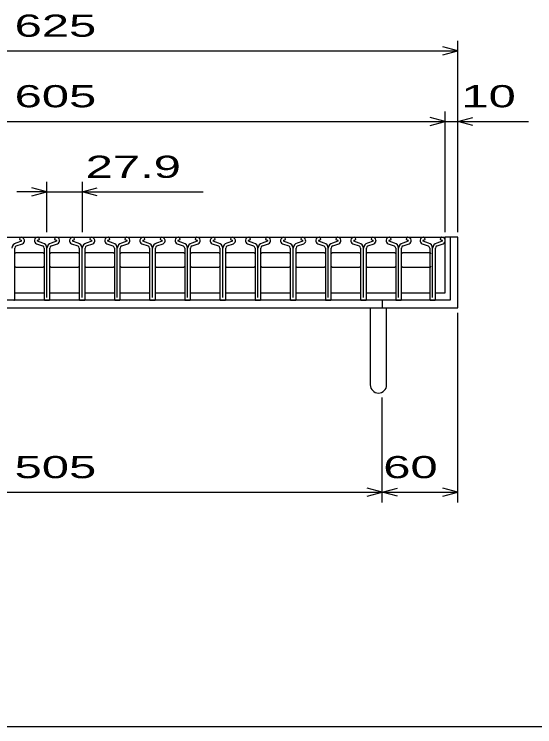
# Model space of a CAD drawing. Units: millimetres, scale not verified. Extents: x -1456 to 1389, y -1026 to 839.
# Drawn here: x -719 to -306, y -921 to -356 of the extents above; entities that cross this region are included whole.
import ezdxf
from ezdxf.enums import TextEntityAlignment as Align

# ---------------------------------------------------------------- set-up
doc = ezdxf.new("R2010")
doc.units = ezdxf.units.MM
doc.header["$LTSCALE"] = 8
for name, color, linetype, lineweight in [('0_2', 150, 'Continuous', 25), ('16', 3, 'Continuous', 25), ('19', 6, 'Continuous', 25), ('22', 2, 'Continuous', 25)]:
    doc.layers.add(name, color=color, linetype=linetype, lineweight=lineweight)
doc.styles.add('ベクトル', font='')
doc.styles.get('ベクトル').set_extended_font_data('ベクトル')

msp = doc.modelspace()

# ---------------------------------------------------------------- linework, layer by layer
at = {"layer": '0_2'}
msp.add_line((1388.8, -921.2), (-1379.2, -921.2), dxfattribs=at)
at = {"layer": '16'}
for p, q in [((-982.5, -532.7), (-377.5, -532.7)), ((-713.802, -535.708), (-718.122, -537.228)), ((-715.401, -534.083), (-715.401, -534.313)), ((-715.401, -534.313), (-713.961, -535.013)), ((-696.799, -537.228), (-701.119, -535.708)), ((-700.96, -535.013), (-699.52, -534.313)), ((-699.52, -534.313), (-699.52, -534.083)), ((-685.902, -535.708), (-690.222, -537.228)), ((-687.501, -534.083), (-687.501, -534.313)), ((-687.501, -534.313), (-686.061, -535.013)), ((-668.899, -537.228), (-673.219, -535.708)), ((-673.06, -535.013), (-671.62, -534.313)), ((-671.62, -534.313), (-671.62, -534.083)), ((-658.002, -535.708), (-662.322, -537.228)), ((-659.601, -534.083), (-659.601, -534.313)), ((-659.601, -534.313), (-658.161, -535.013)), ((-640.999, -537.228), (-645.319, -535.708)), ((-645.16, -535.013), (-643.72, -534.313)), ((-643.72, -534.313), (-643.72, -534.083)), ((-630.102, -535.708), (-634.422, -537.228)), ((-631.701, -534.083), (-631.701, -534.313)), ((-631.701, -534.313), (-630.261, -535.013)), ((-613.099, -537.228), (-617.419, -535.708)), ((-617.26, -535.013), (-615.82, -534.313)), ((-615.82, -534.313), (-615.82, -534.083)), ((-602.202, -535.708), (-606.522, -537.228)), ((-603.801, -534.083), (-603.801, -534.313)), ((-603.801, -534.313), (-602.361, -535.013)), ((-585.199, -537.228), (-589.519, -535.708)), ((-589.36, -535.013), (-587.92, -534.313)), ((-587.92, -534.313), (-587.92, -534.083)), ((-574.302, -535.708), (-578.622, -537.228)), ((-575.901, -534.083), (-575.901, -534.313)), ((-575.901, -534.313), (-574.461, -535.013)), ((-557.299, -537.228), (-561.619, -535.708)), ((-561.46, -535.013), (-560.02, -534.313)), ((-560.02, -534.313), (-560.02, -534.083)), ((-546.402, -535.708), (-550.722, -537.228)), ((-548.001, -534.083), (-548.001, -534.313)), ((-548.001, -534.313), (-546.561, -535.013)), ((-529.399, -537.228), (-533.719, -535.708)), ((-533.56, -535.013), (-532.12, -534.313)), ((-532.12, -534.313), (-532.12, -534.083)), ((-518.502, -535.708), (-522.822, -537.228)), ((-520.101, -534.083), (-520.101, -534.313)), ((-520.101, -534.313), (-518.661, -535.013)), ((-501.499, -537.228), (-505.819, -535.708)), ((-505.66, -535.013), (-504.22, -534.313)), ((-504.22, -534.313), (-504.22, -534.083)), ((-490.602, -535.708), (-494.922, -537.228)), ((-492.201, -534.083), (-492.201, -534.313)), ((-492.201, -534.313), (-490.761, -535.013)), ((-473.599, -537.228), (-477.919, -535.708)), ((-477.76, -535.013), (-476.32, -534.313)), ((-476.32, -534.313), (-476.32, -534.083)), ((-462.702, -535.708), (-467.022, -537.228)), ((-464.301, -534.083), (-464.301, -534.313)), ((-464.301, -534.313), (-462.861, -535.013)), ((-445.699, -537.228), (-450.019, -535.708)), ((-449.86, -535.013), (-448.42, -534.313)), ((-448.42, -534.313), (-448.42, -534.083)), ((-434.802, -535.708), (-439.122, -537.228)), ((-436.401, -534.083), (-436.401, -534.313)), ((-436.401, -534.313), (-434.961, -535.013)), ((-417.799, -537.228), (-422.119, -535.708)), ((-421.96, -535.013), (-420.52, -534.313)), ((-420.52, -534.313), (-420.52, -534.083)), ((-406.902, -535.708), (-411.222, -537.228)), ((-408.501, -534.083), (-408.501, -534.313)), ((-408.501, -534.313), (-407.061, -535.013)), ((-390.799, -537.228), (-395.119, -535.708)), ((-394.96, -535.013), (-393.52, -534.313)), ((-393.52, -534.313), (-393.52, -534.083)), ((-379.902, -535.708), (-384.222, -537.228)), ((-381.501, -534.083), (-381.501, -534.313)), ((-381.501, -534.313), (-380.061, -535.013)), ((-377.5, -576.7), (-377.5, -532.7)), ((-719.11, -582.012), (-719.11, -541.292)), ((-717.912, -539.589), (-713.042, -537.879)), ((-701.879, -537.879), (-697.009, -539.589)), ((-695.81, -541.292), (-695.81, -582.012)), ((-693.5, -580.41), (-693.5, -541.34)), ((-691.21, -582.012), (-691.21, -541.292)), ((-690.012, -539.589), (-685.142, -537.879)), ((-673.979, -537.879), (-669.109, -539.589)), ((-667.91, -541.292), (-667.91, -582.012)), ((-665.6, -580.41), (-665.6, -541.34)), ((-663.31, -582.012), (-663.31, -541.292)), ((-662.112, -539.589), (-657.242, -537.879)), ((-646.079, -537.879), (-641.209, -539.589)), ((-640.01, -541.292), (-640.01, -582.012)), ((-637.7, -580.41), (-637.7, -541.34)), ((-635.41, -582.012), (-635.41, -541.292)), ((-634.212, -539.589), (-629.342, -537.879)), ((-618.179, -537.879), (-613.309, -539.589)), ((-612.11, -541.292), (-612.11, -582.012)), ((-609.8, -580.41), (-609.8, -541.34)), ((-607.51, -582.012), (-607.51, -541.292)), ((-606.312, -539.589), (-601.442, -537.879)), ((-590.279, -537.879), (-585.409, -539.589)), ((-584.21, -541.292), (-584.21, -582.012)), ((-581.9, -580.41), (-581.9, -541.34)), ((-579.61, -582.012), (-579.61, -541.292)), ((-578.412, -539.589), (-573.542, -537.879)), ((-562.379, -537.879), (-557.509, -539.589)), ((-556.31, -541.292), (-556.31, -582.012)), ((-554, -580.41), (-554, -541.34)), ((-551.71, -582.012), (-551.71, -541.292)), ((-550.512, -539.589), (-545.642, -537.879)), ((-534.479, -537.879), (-529.609, -539.589)), ((-528.41, -541.292), (-528.41, -582.012)), ((-526.1, -580.41), (-526.1, -541.34)), ((-523.81, -582.012), (-523.81, -541.292)), ((-522.612, -539.589), (-517.742, -537.879)), ((-506.579, -537.879), (-501.709, -539.589)), ((-500.51, -541.292), (-500.51, -582.012)), ((-498.2, -580.41), (-498.2, -541.34)), ((-495.91, -582.012), (-495.91, -541.292)), ((-494.712, -539.589), (-489.842, -537.879)), ((-478.679, -537.879), (-473.809, -539.589)), ((-472.61, -541.292), (-472.61, -582.012)), ((-470.3, -580.41), (-470.3, -541.34)), ((-468.01, -582.012), (-468.01, -541.292)), ((-466.812, -539.589), (-461.942, -537.879)), ((-450.779, -537.879), (-445.909, -539.589)), ((-444.71, -541.292), (-444.71, -582.012)), ((-442.4, -580.41), (-442.4, -541.34)), ((-440.11, -582.012), (-440.11, -541.292)), ((-438.912, -539.589), (-434.042, -537.879)), ((-422.879, -537.879), (-418.009, -539.589)), ((-416.81, -541.292), (-416.81, -582.012)), ((-414.5, -580.41), (-414.5, -541.34)), ((-412.21, -582.012), (-412.21, -541.292)), ((-411.012, -539.589), (-406.142, -537.879)), ((-395.879, -537.879), (-391.009, -539.589)), ((-389.81, -541.292), (-389.81, -582.012)), ((-387.5, -580.41), (-387.5, -541.34)), ((-385.21, -582.012), (-385.21, -541.292)), ((-384.012, -539.589), (-379.142, -537.879)), ((-719.15, -545.7), (-718.15, -544.7)), ((-718.15, -544.7), (-696.75, -544.7)), ((-696.75, -544.7), (-695.75, -545.7)), ((-691.25, -545.7), (-690.25, -544.7)), ((-690.25, -544.7), (-668.85, -544.7)), ((-668.85, -544.7), (-667.85, -545.7)), ((-663.35, -545.7), (-662.35, -544.7)), ((-662.35, -544.7), (-640.95, -544.7)), ((-640.95, -544.7), (-639.95, -545.7)), ((-635.45, -545.7), (-634.45, -544.7)), ((-634.45, -544.7), (-613.05, -544.7)), ((-613.05, -544.7), (-612.05, -545.7)), ((-607.55, -545.7), (-606.55, -544.7)), ((-606.55, -544.7), (-585.15, -544.7)), ((-585.15, -544.7), (-584.15, -545.7)), ((-579.65, -545.7), (-578.65, -544.7)), ((-578.65, -544.7), (-557.25, -544.7)), ((-557.25, -544.7), (-556.25, -545.7)), ((-551.75, -545.7), (-550.75, -544.7)), ((-550.75, -544.7), (-529.35, -544.7)), ((-529.35, -544.7), (-528.35, -545.7)), ((-523.85, -545.7), (-522.85, -544.7)), ((-522.85, -544.7), (-501.45, -544.7)), ((-501.45, -544.7), (-500.45, -545.7)), ((-495.95, -545.7), (-494.95, -544.7)), ((-494.95, -544.7), (-473.55, -544.7)), ((-473.55, -544.7), (-472.55, -545.7)), ((-468.05, -545.7), (-467.05, -544.7)), ((-467.05, -544.7), (-445.65, -544.7)), ((-445.65, -544.7), (-444.65, -545.7)), ((-440.15, -545.7), (-439.15, -544.7)), ((-439.15, -544.7), (-417.75, -544.7)), ((-417.75, -544.7), (-416.75, -545.7)), ((-412.25, -545.7), (-411.25, -544.7)), ((-411.25, -544.7), (-389.85, -544.7)), ((-389.85, -544.7), (-388.85, -545.7)), ((-718.15, -556.7), (-719.15, -555.7)), ((-696.75, -556.7), (-718.15, -556.7)), ((-695.75, -555.7), (-696.75, -556.7)), ((-690.25, -556.7), (-691.25, -555.7)), ((-668.85, -556.7), (-690.25, -556.7)), ((-667.85, -555.7), (-668.85, -556.7)), ((-662.35, -556.7), (-663.35, -555.7)), ((-640.95, -556.7), (-662.35, -556.7)), ((-639.95, -555.7), (-640.95, -556.7)), ((-634.45, -556.7), (-635.45, -555.7)), ((-613.05, -556.7), (-634.45, -556.7)), ((-612.05, -555.7), (-613.05, -556.7)), ((-606.55, -556.7), (-607.55, -555.7)), ((-585.15, -556.7), (-606.55, -556.7)), ((-584.15, -555.7), (-585.15, -556.7)), ((-578.65, -556.7), (-579.65, -555.7)), ((-557.25, -556.7), (-578.65, -556.7)), ((-556.25, -555.7), (-557.25, -556.7)), ((-550.75, -556.7), (-551.75, -555.7)), ((-529.35, -556.7), (-550.75, -556.7)), ((-528.35, -555.7), (-529.35, -556.7)), ((-522.85, -556.7), (-523.85, -555.7)), ((-501.45, -556.7), (-522.85, -556.7)), ((-500.45, -555.7), (-501.45, -556.7)), ((-494.95, -556.7), (-495.95, -555.7)), ((-473.55, -556.7), (-494.95, -556.7)), ((-472.55, -555.7), (-473.55, -556.7)), ((-467.05, -556.7), (-468.05, -555.7)), ((-445.65, -556.7), (-467.05, -556.7)), ((-444.65, -555.7), (-445.65, -556.7)), ((-439.15, -556.7), (-440.15, -555.7)), ((-417.75, -556.7), (-439.15, -556.7)), ((-416.75, -555.7), (-417.75, -556.7)), ((-411.25, -556.7), (-412.25, -555.7)), ((-389.85, -556.7), (-411.25, -556.7)), ((-388.85, -555.7), (-389.85, -556.7)), ((-719.1, -576.7), (-695.8, -576.7)), ((-691.2, -576.7), (-667.9, -576.7)), ((-663.3, -576.7), (-640, -576.7)), ((-635.4, -576.7), (-612.1, -576.7)), ((-607.5, -576.7), (-584.2, -576.7)), ((-579.6, -576.7), (-556.3, -576.7)), ((-551.7, -576.7), (-528.4, -576.7)), ((-523.8, -576.7), (-500.5, -576.7)), ((-495.9, -576.7), (-472.6, -576.7)), ((-468, -576.7), (-444.7, -576.7)), ((-440.1, -576.7), (-416.8, -576.7)), ((-412.2, -576.7), (-389.8, -576.7)), ((-385.2, -576.7), (-377.5, -576.7)), ((-695.11, -582.712), (-691.91, -582.712)), ((-667.21, -582.712), (-664.01, -582.712)), ((-639.31, -582.712), (-636.11, -582.712)), ((-611.41, -582.712), (-608.21, -582.712)), ((-583.51, -582.712), (-580.31, -582.712)), ((-555.61, -582.712), (-552.41, -582.712)), ((-527.71, -582.712), (-524.51, -582.712)), ((-499.81, -582.712), (-496.61, -582.712)), ((-471.91, -582.712), (-468.71, -582.712)), ((-444.01, -582.712), (-440.81, -582.712)), ((-416.11, -582.712), (-412.91, -582.712)), ((-389.11, -582.712), (-385.91, -582.712))]:
    msp.add_line(p, q, dxfattribs=at)
for centre, radius, start, end in [((-716.831, -541.643), 4.6, 106.3, 176.22), ((-713.952, -534.146), 1.45, 94.45, 177.5), ((-714.111, -535.4), 2.7, 293.32, 89.02002), ((-714.126, -535.416), 0.44, 317.67, 68.08999), ((-700.81, -535.4), 2.7, 90.98, 246.68), ((-700.795, -535.416), 0.44, 111.91, 222.33), ((-700.969, -534.146), 1.45, 2.5, 85.55), ((-698.09, -541.643), 4.6, 3.78, 73.7), ((-688.931, -541.643), 4.6, 106.3, 176.22), ((-686.052, -534.146), 1.45, 94.45, 177.5), ((-686.211, -535.4), 2.7, 293.32, 89.02002), ((-686.226, -535.416), 0.44, 317.67, 68.08999), ((-672.91, -535.4), 2.7, 90.98, 246.68), ((-672.895, -535.416), 0.44, 111.91, 222.33), ((-673.069, -534.146), 1.45, 2.5, 85.55), ((-670.19, -541.643), 4.6, 3.78, 73.7), ((-661.031, -541.643), 4.6, 106.3, 176.22), ((-658.152, -534.146), 1.45, 94.45, 177.5), ((-658.311, -535.4), 2.7, 293.32, 89.02002), ((-658.326, -535.416), 0.44, 317.67, 68.08999), ((-645.01, -535.4), 2.7, 90.98, 246.68), ((-644.995, -535.416), 0.44, 111.91, 222.33), ((-645.169, -534.146), 1.45, 2.5, 85.55), ((-642.29, -541.643), 4.6, 3.78, 73.7), ((-633.131, -541.643), 4.6, 106.3, 176.22), ((-630.252, -534.146), 1.45, 94.45, 177.5), ((-630.411, -535.4), 2.7, 293.32, 89.02002), ((-630.426, -535.416), 0.44, 317.67, 68.08999), ((-617.11, -535.4), 2.7, 90.98, 246.68), ((-617.095, -535.416), 0.44, 111.91, 222.33), ((-617.269, -534.146), 1.45, 2.5, 85.55), ((-614.39, -541.643), 4.6, 3.78, 73.7), ((-605.231, -541.643), 4.6, 106.3, 176.22), ((-602.352, -534.146), 1.45, 94.45, 177.5), ((-602.511, -535.4), 2.7, 293.32, 89.02002), ((-602.526, -535.416), 0.44, 317.67, 68.08999), ((-589.21, -535.4), 2.7, 90.98, 246.68), ((-589.195, -535.416), 0.44, 111.91, 222.33), ((-589.369, -534.146), 1.45, 2.5, 85.55), ((-586.49, -541.643), 4.6, 3.78, 73.7), ((-577.331, -541.643), 4.6, 106.3, 176.22), ((-574.452, -534.146), 1.45, 94.45, 177.5), ((-574.611, -535.4), 2.7, 293.32, 89.02002), ((-574.626, -535.416), 0.44, 317.67, 68.08999), ((-561.31, -535.4), 2.7, 90.98, 246.68), ((-561.295, -535.416), 0.44, 111.91, 222.33), ((-561.469, -534.146), 1.45, 2.5, 85.55), ((-558.59, -541.643), 4.6, 3.78, 73.7), ((-549.431, -541.643), 4.6, 106.3, 176.22), ((-546.552, -534.146), 1.45, 94.45, 177.5), ((-546.711, -535.4), 2.7, 293.32, 89.02002), ((-546.726, -535.416), 0.44, 317.67, 68.08999), ((-533.41, -535.4), 2.7, 90.98, 246.68), ((-533.395, -535.416), 0.44, 111.91, 222.33), ((-533.569, -534.146), 1.45, 2.5, 85.55), ((-530.69, -541.643), 4.6, 3.78, 73.7), ((-521.531, -541.643), 4.6, 106.3, 176.22), ((-518.652, -534.146), 1.45, 94.45, 177.5), ((-518.811, -535.4), 2.7, 293.32, 89.02002), ((-518.826, -535.416), 0.44, 317.67, 68.08999), ((-505.51, -535.4), 2.7, 90.98, 246.68), ((-505.495, -535.416), 0.44, 111.91, 222.33), ((-505.669, -534.146), 1.45, 2.5, 85.55), ((-502.79, -541.643), 4.6, 3.78, 73.7), ((-493.631, -541.643), 4.6, 106.3, 176.22), ((-490.752, -534.146), 1.45, 94.45, 177.5), ((-490.911, -535.4), 2.7, 293.32, 89.02002), ((-490.926, -535.416), 0.44, 317.67, 68.08999), ((-477.61, -535.4), 2.7, 90.98, 246.68), ((-477.595, -535.416), 0.44, 111.91, 222.33), ((-477.769, -534.146), 1.45, 2.5, 85.55), ((-474.89, -541.643), 4.6, 3.78, 73.7), ((-465.731, -541.643), 4.6, 106.3, 176.22), ((-462.852, -534.146), 1.45, 94.45, 177.5), ((-463.011, -535.4), 2.7, 293.32, 89.02002), ((-463.026, -535.416), 0.44, 317.67, 68.08999), ((-449.71, -535.4), 2.7, 90.98, 246.68), ((-449.695, -535.416), 0.44, 111.91, 222.33), ((-449.869, -534.146), 1.45, 2.5, 85.55), ((-446.99, -541.643), 4.6, 3.78, 73.7), ((-437.831, -541.643), 4.6, 106.3, 176.22), ((-434.952, -534.146), 1.45, 94.45, 177.5), ((-435.111, -535.4), 2.7, 293.32, 89.02002), ((-435.126, -535.416), 0.44, 317.67, 68.08999), ((-421.81, -535.4), 2.7, 90.98, 246.68), ((-421.795, -535.416), 0.44, 111.91, 222.33), ((-421.969, -534.146), 1.45, 2.5, 85.55), ((-419.09, -541.643), 4.6, 3.78, 73.7), ((-409.931, -541.643), 4.6, 106.3, 176.22), ((-407.052, -534.146), 1.45, 94.45, 177.5), ((-407.211, -535.4), 2.7, 293.32, 89.02002), ((-407.226, -535.416), 0.44, 317.67, 68.08999), ((-394.81, -535.4), 2.7, 90.98, 246.68), ((-394.795, -535.416), 0.44, 111.91, 222.33), ((-394.969, -534.146), 1.45, 2.5, 85.55), ((-392.09, -541.643), 4.6, 3.78, 73.7), ((-382.931, -541.643), 4.6, 106.3, 176.22), ((-380.052, -534.146), 1.45, 94.45, 177.5), ((-380.211, -535.4), 2.7, 293.32, 89.02002), ((-380.226, -535.416), 0.44, 317.67, 68.08999), ((-717.312, -541.289), 1.8, 109.42, 180), ((-697.609, -541.289), 1.8, 0, 70.58), ((-689.412, -541.289), 1.8, 109.42, 180), ((-669.709, -541.289), 1.8, 0, 70.58), ((-661.512, -541.289), 1.8, 109.42, 180), ((-641.809, -541.289), 1.8, 0, 70.58), ((-633.612, -541.289), 1.8, 109.42, 180), ((-613.909, -541.289), 1.8, 0, 70.58), ((-605.712, -541.289), 1.8, 109.42, 180), ((-586.009, -541.289), 1.8, 0, 70.58), ((-577.812, -541.289), 1.8, 109.42, 180), ((-558.109, -541.289), 1.8, 0, 70.58), ((-549.912, -541.289), 1.8, 109.42, 180), ((-530.209, -541.289), 1.8, 0, 70.58), ((-522.012, -541.289), 1.8, 109.42, 180), ((-502.309, -541.289), 1.8, 0, 70.58), ((-494.112, -541.289), 1.8, 109.42, 180), ((-474.409, -541.289), 1.8, 0, 70.58), ((-466.212, -541.289), 1.8, 109.42, 180), ((-446.509, -541.289), 1.8, 0, 70.58), ((-438.312, -541.289), 1.8, 109.42, 180), ((-418.609, -541.289), 1.8, 0, 70.58), ((-410.412, -541.289), 1.8, 109.42, 180), ((-391.609, -541.289), 1.8, 0, 70.58), ((-383.412, -541.289), 1.8, 109.42, 180), ((-719.81, -582.012), 0.7, 270, 0), ((-695.11, -582.012), 0.7, 180, 270), ((-691.91, -582.012), 0.7, 270, 0), ((-667.21, -582.012), 0.7, 180, 270), ((-664.01, -582.012), 0.7, 270, 0), ((-639.31, -582.012), 0.7, 180, 270), ((-636.11, -582.012), 0.7, 270, 0), ((-611.41, -582.012), 0.7, 180, 270), ((-608.21, -582.012), 0.7, 270, 0), ((-583.51, -582.012), 0.7, 180, 270), ((-580.31, -582.012), 0.7, 270, 0), ((-555.61, -582.012), 0.7, 180, 270), ((-552.41, -582.012), 0.7, 270, 0), ((-527.71, -582.012), 0.7, 180, 270), ((-524.51, -582.012), 0.7, 270, 0), ((-499.81, -582.012), 0.7, 180, 270), ((-496.61, -582.012), 0.7, 270, 0), ((-471.91, -582.012), 0.7, 180, 270), ((-468.71, -582.012), 0.7, 270, 0), ((-444.01, -582.012), 0.7, 180, 270), ((-440.81, -582.012), 0.7, 270, 0), ((-416.11, -582.012), 0.7, 180, 270), ((-412.91, -582.012), 0.7, 270, 0), ((-389.11, -582.012), 0.7, 180, 270), ((-385.91, -582.012), 0.7, 270, 0)]:
    msp.add_arc(centre, radius, start, end, dxfattribs=at)
at = {"layer": '19'}
for p, q in [((-367.5, -532.7), (-377.5, -532.7)), ((-373.5, -532.7), (-373.5, -582.7)), ((-367.5, -588.7), (-367.5, -532.7)), ((-373.5, -582.7), (-986.5, -582.7)), ((-427.5, -582.7), (-427.5, -588.7)), ((-992.5, -588.7), (-367.5, -588.7)), ((-437, -588.7), (-437, -649.81)), ((-424, -649.81), (-424, -588.7))]:
    msp.add_line(p, q, dxfattribs=at)
msp.add_arc((-430.5, -649.81), 6.5, 180, 0, dxfattribs=at)
at = {"layer": '22', "color": 4}
for p, q in [((-367.5, -528.7), (-367.5, -376.7)), ((-367.5, -384.7), (-379.5, -381.5)), ((-992.5, -384.7), (-367.5, -384.7)), ((-379.5, -387.9), (-367.5, -384.7)), ((-377.5, -528.7), (-377.5, -432.7)), ((-367.5, -528.7), (-367.5, -432.7)), ((-982.5, -440.7), (-377.5, -440.7)), ((-377.5, -440.7), (-389.5, -437.5)), ((-389.5, -443.9), (-377.5, -440.7)), ((-377.5, -440.7), (-367.5, -440.7)), ((-367.5, -440.7), (-355.5, -437.5)), ((-355.5, -443.9), (-367.5, -440.7)), ((-367.5, -440.7), (-311.5, -440.7)), ((-693.5, -528.7), (-693.5, -488.7)), ((-665.6, -488.7), (-665.6, -528.7)), ((-693.5, -496.7), (-717.5, -496.7)), ((-693.5, -496.7), (-705.5, -493.5)), ((-705.5, -499.9), (-693.5, -496.7)), ((-693.5, -496.7), (-665.6, -496.7)), ((-665.6, -496.7), (-653.6, -493.5)), ((-653.6, -499.9), (-665.6, -496.7)), ((-665.6, -496.7), (-569.6, -496.7)), ((-367.5, -743.1), (-367.5, -592.7)), ((-427.5, -743.1), (-427.5, -659.9)), ((-932.5, -735.1), (-427.5, -735.1)), ((-427.5, -735.1), (-439.5, -731.9)), ((-439.5, -738.3), (-427.5, -735.1)), ((-427.5, -735.1), (-415.5, -731.9)), ((-415.5, -738.3), (-427.5, -735.1)), ((-427.5, -735.1), (-367.5, -735.1)), ((-367.5, -735.1), (-379.5, -731.9)), ((-379.5, -738.3), (-367.5, -735.1))]:
    msp.add_line(p, q, dxfattribs=at)

# ---------------------------------------------------------------- texts
at = {"layer": '22', "style": 'ベクトル', "width": 1.65}
for s, p in [(' 625 ', (-730, -364.7)), (' 605 ', (-730, -420.7)), (' 10 ', (-375.5, -420.7)), (' 27.9 ', (-673.6, -476.7)), (' 505 ', (-730, -715.1)), (' 60 ', (-437.5, -715.1))]:
    msp.add_text(s, height=17.6, dxfattribs=at).set_placement(p, align=Align.MIDDLE_LEFT)

doc.saveas('drawing.dxf')
